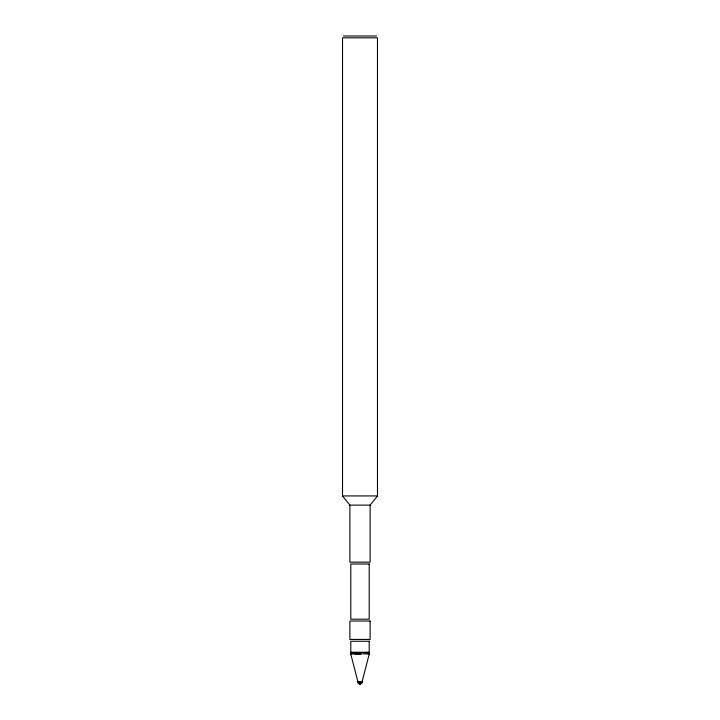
<?xml version="1.0" encoding="UTF-8"?>
<svg xmlns="http://www.w3.org/2000/svg" width="720" height="720" viewBox="0 0 720 720"><rect width="100%" height="100%" fill="white"/><g stroke="black" fill="none" stroke-linecap="round" stroke-linejoin="round"><path stroke-width="1.08" d="M360.522 681.921L360.522 683.928L359.019 683.721L358.101 682.452L350.802 654.138L350.838 652.302M369.063 654.138L369.162 652.302M350.937 654.138L351.117 652.302M369.198 654.138L362.025 681.921L357.984 681.921L358.614 683.343L360.009 683.928L361.413 683.388L361.755 681.921M368.64 654.138L368.883 652.302M361.728 682.956C362.997 681.48 357.597 682.47 358.101 682.452L359.019 683.478L360.522 683.658L362.025 681.921L360.009 682.956L357.984 681.921L358.299 682.821M351.36 654.138L351.666 652.302M361.899 681.921L360.522 683.856M362.025 681.921L361.728 682.434L361.989 681.921C361.755 683.73 358.785 683.883 358.101 682.299M367.965 654.138L368.334 652.302M352.035 654.138L352.467 652.302M359.145 681.921L359.019 683.721M367.047 654.138L367.533 652.302M352.953 654.138L353.493 652.302M360.009 684L360.18 681.921L360.522 682.434L360.855 681.921L360.999 683.721M365.913 654.138L366.507 652.302M360.999 682.38L361.161 681.921L361.413 683.388M354.726 652.302L354.087 654.138L361.593 654.138L362.385 652.302M364.599 654.138L365.274 652.302M355.401 654.138L356.112 652.302M363.15 654.138L363.888 652.302M356.85 654.138L357.615 652.302M358.407 654.138L359.199 652.302M360 654.138L360.801 652.302M358.614 683.388L358.614 682.299L359.478 681.921L359.496 683.928M359.496 682.434L359.82 681.921L360.009 682.452M370.116 505.125L377.478 495.927L377.478 37.836L342.522 37.836L342.522 495.927L349.884 505.125L349.884 562.149L370.116 562.149L370.116 505.125L349.884 505.125M343.44 36L376.56 36M342.522 495.927L377.478 495.927M358.299 682.956L358.101 681.921L358.299 682.434M358.101 682.191L358.299 682.65M369.198 563.994L350.802 563.994L350.802 619.182L369.198 619.182L369.198 563.994M370.116 621.027L349.884 621.027L349.884 639.423L370.116 639.423L370.116 621.027M369.198 641.259L350.802 641.259L350.802 652.302L369.198 652.302L369.198 641.259"/></g></svg>
